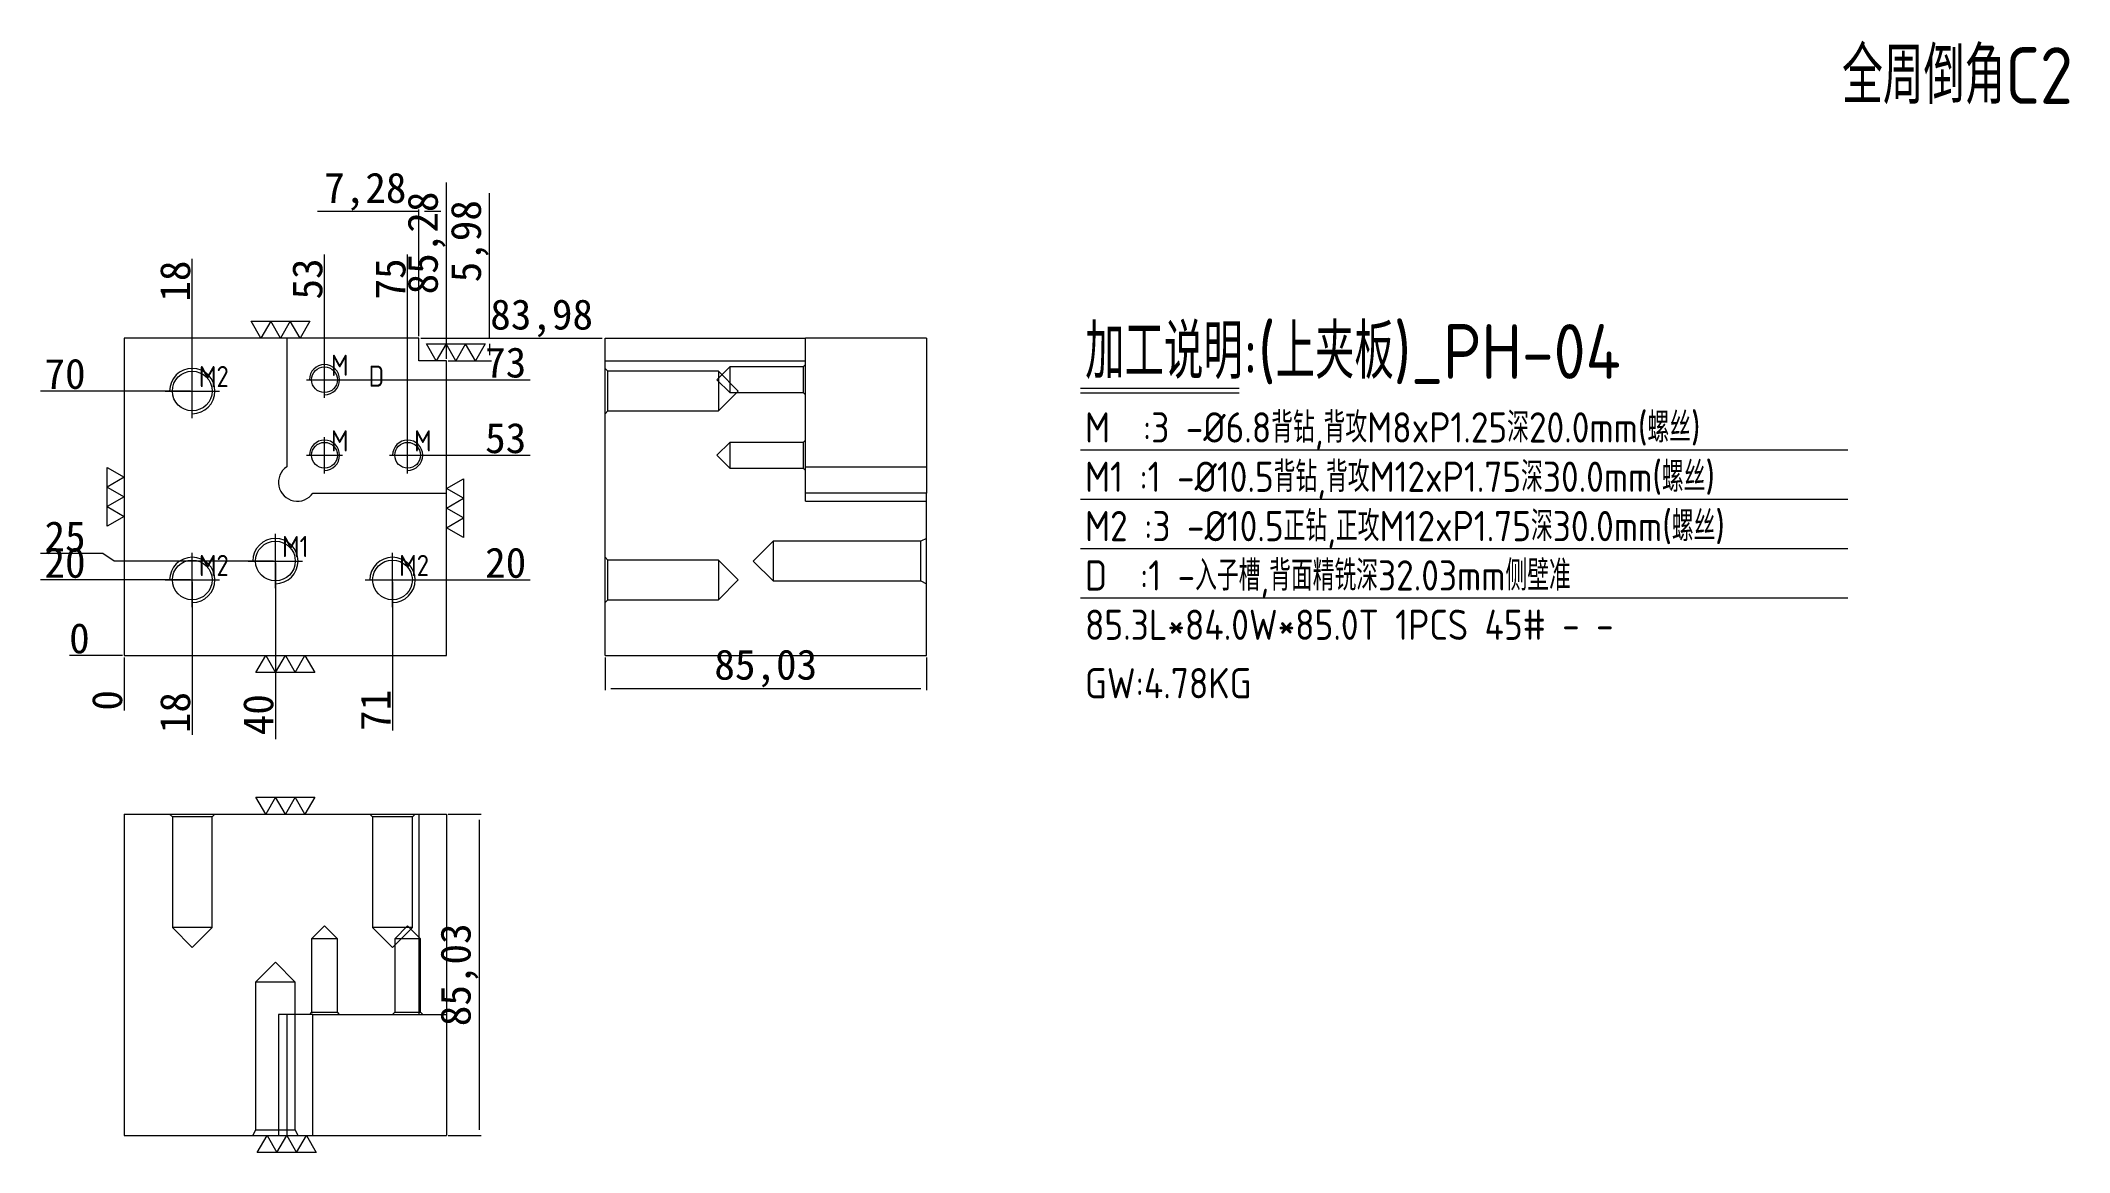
# Model space of a CAD drawing. Header units: millimetres. Extents: x 11783 to 12320, y 65663 to 65957.
import ezdxf

# ---------------------------------------------------------------- set-up
doc = ezdxf.new("R2010")
doc.units = ezdxf.units.MM
doc.linetypes.add('CENTER', pattern=[0])
doc.linetypes.add('DASHED', pattern=[0])
doc.layers.add('dim', color=4, linetype='Continuous')
doc.layers.add('dim_temp', color=161, linetype='Continuous', lineweight=9)
doc.layers.add('PH', color=7, linetype='Continuous', true_color=0xffffff)
doc.layers.add('U1', color=7, linetype='Continuous', true_color=0xffffff)
doc.styles.add('_PUG_ERP', font='txt')
doc.styles.add('gbenor', font='gbenor.shx', dxfattribs={"bigfont": 'gbcbig'})
doc.dimstyles.new('_PUG_ERP', dxfattribs={"dimtxt": 8, "dimasz": 1.5, "dimexe": 0.5, "dimexo": 0.5, "dimgap": 0.5, "dimtad": 1, "dimtxsty": '_PUG_ERP', "dimblk": 'CLOSEDBLANK', "dimcen": 0, "dimclrd": 4, "dimclre": 4, "dimclrt": 3, "dimazin": 3, "dimtfac": 1, "dimtmove": 0, "dimatfit": 3, "dimldrblk": 'CLOSEDBLANK', "dimlwd": 9, "dimlwe": 9})

# ---------------------------------------------------------------- blocks, each defined once
blk = doc.blocks.new('*D1266')
at = {"layer": 'Defpoints', "color": 0}
for p in [(11876.2, 65814.59), (11899.18, 65814.59), (11805.2, 65794.59)]:
    blk.add_point(p, dxfattribs=at)
at = {"layer": 'dim_temp', "color": 4, "lineweight": 9}
blk.add_line((11876.7, 65814.59), (11912.64, 65814.59), dxfattribs=at)
at = {"layer": 'dim_temp', "color": 3, "lineweight": 18, "insert": (11906.16, 65819.09), "char_height": 8, "attachment_point": 5, "style": '_PUG_ERP'}
blk.add_mtext('20', dxfattribs=at)
blk = doc.blocks.new('_ClosedBlank')
blk = doc.blocks.new('*D1267')
at = {"layer": 'Defpoints', "color": 0}
for p in [(11880.2, 65847.59), (11899.18, 65847.59), (11805.2, 65794.59)]:
    blk.add_point(p, dxfattribs=at)
at = {"layer": 'dim_temp', "color": 4, "lineweight": 9}
blk.add_line((11880.7, 65847.59), (11912.64, 65847.59), dxfattribs=at)
at = {"layer": 'dim_temp', "color": 3, "lineweight": 18, "insert": (11906.16, 65852.09), "char_height": 8, "attachment_point": 5, "style": '_PUG_ERP'}
blk.add_mtext('53', dxfattribs=at)
blk = doc.blocks.new('*D1268')
at = {"layer": 'Defpoints', "color": 0}
for p in [(11858.2, 65867.59), (11899.18, 65867.59), (11805.2, 65794.59)]:
    blk.add_point(p, dxfattribs=at)
at = {"layer": 'dim_temp', "color": 4, "lineweight": 9}
blk.add_line((11858.7, 65867.59), (11912.64, 65867.59), dxfattribs=at)
at = {"layer": 'dim_temp', "color": 3, "lineweight": 18, "insert": (11906.16, 65872.09), "char_height": 8, "attachment_point": 5, "style": '_PUG_ERP'}
blk.add_mtext('73', dxfattribs=at)
blk = doc.blocks.new('*D1269')
at = {"layer": 'Defpoints', "color": 0}
for p in [(11890.48, 65878.57), (11899.18, 65878.57), (11805.2, 65794.59)]:
    blk.add_point(p, dxfattribs=at)
at = {"layer": 'dim_temp', "color": 4, "lineweight": 9}
for p, q in [((11890.98, 65878.57), (11893.48, 65878.57)), ((11893.48, 65878.57), (11896.18, 65878.57)), ((11896.18, 65878.57), (11931.68, 65878.57))]:
    blk.add_line(p, q, dxfattribs=at)
at = {"layer": 'dim_temp', "color": 3, "lineweight": 18, "insert": (11915.68, 65883.83), "char_height": 8, "attachment_point": 5, "style": '_PUG_ERP'}
blk.add_mtext('83,98', dxfattribs=at)
blk = doc.blocks.new('*D1270')
at = {"layer": 'Defpoints', "color": 0}
for p in [(11796.5, 65794.59), (11805.2, 65794.59), (11805.2, 65794.59)]:
    blk.add_point(p, dxfattribs=at)
at = {"layer": 'dim_temp', "color": 4, "lineweight": 9}
blk.add_line((11804.7, 65794.59), (11790.67, 65794.59), dxfattribs=at)
at = {"layer": 'dim_temp', "color": 3, "lineweight": 18, "insert": (11793.34, 65799.09), "char_height": 8, "attachment_point": 5, "style": '_PUG_ERP'}
blk.add_mtext('0', dxfattribs=at)
blk = doc.blocks.new('*D1271')
at = {"layer": 'Defpoints', "color": 0}
for p in [(11796.5, 65814.59), (11823.2, 65814.59), (11805.2, 65794.59)]:
    blk.add_point(p, dxfattribs=at)
at = {"layer": 'dim_temp', "color": 4, "lineweight": 9}
blk.add_line((11822.7, 65814.59), (11783.05, 65814.59), dxfattribs=at)
at = {"layer": 'dim_temp', "color": 3, "lineweight": 18, "insert": (11789.53, 65819.09), "char_height": 8, "attachment_point": 5, "style": '_PUG_ERP'}
blk.add_mtext('20', dxfattribs=at)
blk = doc.blocks.new('*D1272')
at = {"layer": 'Defpoints', "color": 0}
for p in [(11796.5, 65821.55), (11845.2, 65819.59), (11805.2, 65794.59)]:
    blk.add_point(p, dxfattribs=at)
at = {"layer": 'dim_temp', "color": 4, "lineweight": 9}
for p, q in [((11799.5, 65821.55), (11783.05, 65821.55)), ((11802.5, 65819.59), (11799.5, 65821.55)), ((11844.7, 65819.59), (11802.5, 65819.59))]:
    blk.add_line(p, q, dxfattribs=at)
at = {"layer": 'dim_temp', "color": 3, "lineweight": 18, "insert": (11789.53, 65826.05), "char_height": 8, "attachment_point": 5, "style": '_PUG_ERP'}
blk.add_mtext('25', dxfattribs=at)
blk = doc.blocks.new('*D1273')
at = {"layer": 'Defpoints', "color": 0}
for p in [(11796.5, 65864.59), (11823.2, 65864.59), (11805.2, 65794.59)]:
    blk.add_point(p, dxfattribs=at)
at = {"layer": 'dim_temp', "color": 4, "lineweight": 9}
blk.add_line((11822.7, 65864.59), (11783.05, 65864.59), dxfattribs=at)
at = {"layer": 'dim_temp', "color": 3, "lineweight": 18, "insert": (11789.53, 65869.09), "char_height": 8, "attachment_point": 5, "style": '_PUG_ERP'}
blk.add_mtext('70', dxfattribs=at)
blk = doc.blocks.new('*D1274')
at = {"layer": 'Defpoints', "color": 0}
for p in [(11876.2, 65814.59), (11805.2, 65794.59), (11876.2, 65785.89)]:
    blk.add_point(p, dxfattribs=at)
at = {"layer": 'dim_temp', "color": 4, "lineweight": 9}
blk.add_line((11876.2, 65814.09), (11876.2, 65774.72), dxfattribs=at)
at = {"layer": 'dim_temp', "color": 3, "lineweight": 18, "insert": (11871.7, 65780.05), "char_height": 8, "attachment_point": 5, "rotation": 90, "style": '_PUG_ERP'}
blk.add_mtext('71', dxfattribs=at)
blk = doc.blocks.new('*D1275')
at = {"layer": 'Defpoints', "color": 0}
for p in [(11845.2, 65819.59), (11805.2, 65794.59), (11845.2, 65785.89)]:
    blk.add_point(p, dxfattribs=at)
at = {"layer": 'dim_temp', "color": 4, "lineweight": 9}
blk.add_line((11845.2, 65819.09), (11845.2, 65772.43), dxfattribs=at)
at = {"layer": 'dim_temp', "color": 3, "lineweight": 18, "insert": (11840.7, 65778.91), "char_height": 8, "attachment_point": 5, "rotation": 90, "style": '_PUG_ERP'}
blk.add_mtext('40', dxfattribs=at)
blk = doc.blocks.new('*D1276')
at = {"layer": 'Defpoints', "color": 0}
for p in [(11823.2, 65814.59), (11805.2, 65794.59), (11823.2, 65785.89)]:
    blk.add_point(p, dxfattribs=at)
at = {"layer": 'dim_temp', "color": 4, "lineweight": 9}
blk.add_line((11823.2, 65814.09), (11823.2, 65773.58), dxfattribs=at)
at = {"layer": 'dim_temp', "color": 3, "lineweight": 18, "insert": (11818.7, 65779.48), "char_height": 8, "attachment_point": 5, "rotation": 90, "style": '_PUG_ERP'}
blk.add_mtext('18', dxfattribs=at)
blk = doc.blocks.new('*D1277')
at = {"layer": 'Defpoints', "color": 0}
for p in [(11805.2, 65794.59), (11805.2, 65794.59), (11805.2, 65785.89)]:
    blk.add_point(p, dxfattribs=at)
at = {"layer": 'dim_temp', "color": 4, "lineweight": 9}
blk.add_line((11805.2, 65794.09), (11805.2, 65780.05), dxfattribs=at)
at = {"layer": 'dim_temp', "color": 3, "lineweight": 18, "insert": (11800.7, 65782.72), "char_height": 8, "attachment_point": 5, "rotation": 90, "style": '_PUG_ERP'}
blk.add_mtext('0', dxfattribs=at)
blk = doc.blocks.new('*D1278')
at = {"layer": 'Defpoints', "color": 0}
for p in [(11890.48, 65887.27), (11890.48, 65878.57), (11805.2, 65794.59)]:
    blk.add_point(p, dxfattribs=at)
at = {"layer": 'dim_temp', "color": 4, "lineweight": 9}
for p, q in [((11890.48, 65884.27), (11890.48, 65919.77)), ((11890.48, 65881.57), (11890.48, 65884.27)), ((11890.48, 65879.07), (11890.48, 65881.57))]:
    blk.add_line(p, q, dxfattribs=at)
at = {"layer": 'dim_temp', "color": 3, "lineweight": 18, "insert": (11885.22, 65903.77), "char_height": 8, "attachment_point": 5, "rotation": 90, "style": '_PUG_ERP'}
blk.add_mtext('85,28', dxfattribs=at)
blk = doc.blocks.new('*D1279')
at = {"layer": 'Defpoints', "color": 0}
for p in [(11880.2, 65887.27), (11880.2, 65847.59), (11805.2, 65794.59)]:
    blk.add_point(p, dxfattribs=at)
at = {"layer": 'dim_temp', "color": 4, "lineweight": 9}
blk.add_line((11880.2, 65848.09), (11880.2, 65900.72), dxfattribs=at)
at = {"layer": 'dim_temp', "color": 3, "lineweight": 18, "insert": (11875.7, 65894.24), "char_height": 8, "attachment_point": 5, "rotation": 90, "style": '_PUG_ERP'}
blk.add_mtext('75', dxfattribs=at)
blk = doc.blocks.new('*D1280')
at = {"layer": 'Defpoints', "color": 0}
for p in [(11858.2, 65887.27), (11858.2, 65867.59), (11805.2, 65794.59)]:
    blk.add_point(p, dxfattribs=at)
at = {"layer": 'dim_temp', "color": 4, "lineweight": 9}
blk.add_line((11858.2, 65868.09), (11858.2, 65900.72), dxfattribs=at)
at = {"layer": 'dim_temp', "color": 3, "lineweight": 18, "insert": (11853.7, 65894.24), "char_height": 8, "attachment_point": 5, "rotation": 90, "style": '_PUG_ERP'}
blk.add_mtext('53', dxfattribs=at)
blk = doc.blocks.new('*D1281')
at = {"layer": 'Defpoints', "color": 0}
for p in [(11823.2, 65887.27), (11823.2, 65864.59), (11805.2, 65794.59)]:
    blk.add_point(p, dxfattribs=at)
at = {"layer": 'dim_temp', "color": 4, "lineweight": 9}
blk.add_line((11823.2, 65865.09), (11823.2, 65899.58), dxfattribs=at)
at = {"layer": 'dim_temp', "color": 3, "lineweight": 18, "insert": (11818.7, 65893.67), "char_height": 8, "attachment_point": 5, "rotation": 90, "style": '_PUG_ERP'}
blk.add_mtext('18', dxfattribs=at)
blk = doc.blocks.new('*D1282')
at = {"layer": 'Defpoints', "color": 0}
for p in [(11890.48, 65752.59), (11890.48, 65667.56), (11899.18, 65667.56)]:
    blk.add_point(p, dxfattribs=at)
at = {"layer": 'dim_temp', "color": 4, "lineweight": 9}
for p, q in [((11890.98, 65752.59), (11899.68, 65752.59)), ((11899.18, 65751.09), (11899.18, 65669.06)), ((11890.98, 65667.56), (11899.68, 65667.56))]:
    blk.add_line(p, q, dxfattribs=at)
at = {"layer": 'dim_temp', "color": 3, "lineweight": 18, "insert": (11893.92, 65710.07), "char_height": 8, "attachment_point": 5, "rotation": 90, "style": '_PUG_ERP'}
blk.add_mtext('85,03', dxfattribs=at)
blk = doc.blocks.new('*D1283')
at = {"layer": 'Defpoints', "color": 0}
for p in [(11932.48, 65794.59), (12017.51, 65794.59), (12017.51, 65785.89)]:
    blk.add_point(p, dxfattribs=at)
at = {"layer": 'dim_temp', "color": 4, "lineweight": 9}
for p, q in [((11932.48, 65794.09), (11932.48, 65785.39)), ((12017.51, 65794.09), (12017.51, 65785.39)), ((11933.98, 65785.89), (12016.01, 65785.89))]:
    blk.add_line(p, q, dxfattribs=at)
at = {"layer": 'dim_temp', "color": 3, "lineweight": 18, "insert": (11975, 65791.15), "char_height": 8, "attachment_point": 5, "style": '_PUG_ERP'}
blk.add_mtext('85,03', dxfattribs=at)
blk = doc.blocks.new('*D1284')
at = {"layer": 'Defpoints', "color": 0}
for p in [(11883.2, 65878.57), (11890.48, 65872.59), (11901.91, 65872.59)]:
    blk.add_point(p, dxfattribs=at)
at = {"layer": 'dim_temp', "color": 4, "lineweight": 9}
for p, q in [((11901.91, 65878.57), (11901.91, 65916.93)), ((11883.7, 65878.57), (11902.41, 65878.57)), ((11890.98, 65872.59), (11902.41, 65872.59)), ((11901.91, 65877.07), (11901.91, 65874.09))]:
    blk.add_line(p, q, dxfattribs=at)
at = {"layer": 'dim_temp', "color": 3, "lineweight": 18, "insert": (11896.65, 65904.24), "char_height": 8, "attachment_point": 5, "rotation": 90, "style": '_PUG_ERP'}
blk.add_mtext('5,98', dxfattribs=at)
blk = doc.blocks.new('*D1285')
at = {"layer": 'Defpoints', "color": 0}
for p in [(11883.2, 65912.1), (11883.2, 65878.57), (11890.48, 65872.59)]:
    blk.add_point(p, dxfattribs=at)
at = {"layer": 'dim_temp', "color": 4, "lineweight": 9}
for p, q in [((11883.2, 65912.1), (11856.32, 65912.1)), ((11883.2, 65879.07), (11883.2, 65912.6)), ((11888.98, 65912.1), (11884.7, 65912.1)), ((11890.48, 65873.09), (11890.48, 65912.6))]:
    blk.add_line(p, q, dxfattribs=at)
at = {"layer": 'dim_temp', "color": 3, "lineweight": 18, "insert": (11869.01, 65917.36), "char_height": 8, "attachment_point": 5, "style": '_PUG_ERP'}
blk.add_mtext('7,28', dxfattribs=at)

msp = doc.modelspace()

# ---------------------------------------------------------------- linework, layer by layer
at = {"layer": 'dim', "color": 8, "linetype": 'Continuous', "lineweight": 18}
for p, q in [((12058.298, 65865.302), (12100.319, 65865.302)), ((12058.298, 65864.096), (12100.319, 65864.096)), ((12058.298, 65849.029), (12261.447, 65849.029)), ((12058.298, 65835.971), (12261.447, 65835.971)), ((12058.298, 65822.914), (12261.447, 65822.914)), ((12058.298, 65809.856), (12261.447, 65809.856))]:
    msp.add_line(p, q, dxfattribs=at)
at = {"layer": 'dim', "lineweight": 18}
for points in [[(11854.35, 65883.066), (11851.752, 65878.566), (11849.154, 65883.066), (11846.556, 65878.566), (11843.957, 65883.066), (11841.359, 65878.566), (11838.761, 65883.066), (11854.35, 65883.066)], [(11900.766, 65877.085), (11898.167, 65872.585), (11895.569, 65877.085), (11892.971, 65872.585), (11890.373, 65877.085), (11887.775, 65872.585), (11885.177, 65877.085), (11900.766, 65877.085)], [(11800.702, 65844.37), (11805.202, 65841.772), (11800.702, 65839.173), (11805.202, 65836.575), (11800.702, 65833.977), (11805.202, 65831.379), (11800.702, 65828.781), (11800.702, 65844.37)], [(11894.983, 65825.791), (11890.483, 65828.389), (11894.983, 65830.987), (11890.483, 65833.585), (11894.983, 65836.183), (11890.483, 65838.781), (11894.983, 65841.379), (11894.983, 65825.791)], [(11840.048, 65790.085), (11842.646, 65794.585), (11845.244, 65790.085), (11847.842, 65794.585), (11850.441, 65790.085), (11853.039, 65794.585), (11855.637, 65790.085), (11840.048, 65790.085)], [(11855.637, 65757.085), (11853.039, 65752.585), (11850.441, 65757.085), (11847.842, 65752.585), (11845.244, 65757.085), (11842.646, 65752.585), (11840.048, 65757.085), (11855.637, 65757.085)], [(11840.408, 65663.055), (11843.006, 65667.555), (11845.604, 65663.055), (11848.202, 65667.555), (11850.8, 65663.055), (11853.398, 65667.555), (11855.996, 65663.055), (11840.408, 65663.055)]]:
    msp.add_lwpolyline(points, close=True, dxfattribs=at)
at = {"layer": 'PH', "color": 135, "linetype": 'Continuous', "lineweight": 18}
for p, q in [((11883.202, 65878.566), (11805.202, 65878.566)), ((11805.202, 65878.566), (11805.202, 65794.585)), ((11883.202, 65872.585), (11883.202, 65878.566)), ((11932.483, 65872.585), (11932.483, 65878.566)), ((11932.483, 65878.566), (11985.483, 65878.566)), ((12017.513, 65878.566), (11985.483, 65878.566)), ((12017.513, 65878.566), (12017.513, 65844.537)), ((11890.483, 65872.585), (11883.202, 65872.585)), ((11890.483, 65794.585), (11890.483, 65872.585)), ((11932.483, 65872.585), (11985.483, 65872.585)), ((11932.483, 65794.585), (11932.483, 65872.585)), ((12017.513, 65837.585), (11985.483, 65837.585)), ((12017.513, 65794.585), (12017.513, 65837.585)), ((11805.202, 65794.585), (11890.483, 65794.585)), ((11932.483, 65794.585), (12017.513, 65794.585)), ((11805.202, 65752.585), (11890.483, 65752.585)), ((11805.202, 65752.585), (11805.202, 65667.555)), ((11890.483, 65752.585), (11890.483, 65667.555)), ((11805.202, 65667.555), (11890.483, 65667.555))]:
    msp.add_line(p, q, dxfattribs=at)
at = {"layer": 'PH', "color": 2, "linetype": 'DASHED', "lineweight": 13, "ltscale": 0.373814}
for p, q in [((11848.202, 65878.566), (11848.202, 65844.537)), ((11855.154, 65837.585), (11890.483, 65837.585)), ((11855.154, 65699.585), (11890.483, 65699.585))]:
    msp.add_line(p, q, dxfattribs=at)
at = {"layer": 'PH', "color": 2, "linetype": 'Continuous', "lineweight": 18}
for p, q in [((11985.483, 65872.585), (11985.483, 65878.566)), ((11985.483, 65837.585), (11985.483, 65872.585))]:
    msp.add_line(p, q, dxfattribs=at)
at = {"layer": 'PH', "color": 1, "linetype": 'CENTER', "lineweight": 18, "ltscale": 0.373814}
for p, q in [((11823.202, 65857.385), (11823.202, 65871.785)), ((11858.202, 65862.785), (11858.202, 65872.385)), ((11853.402, 65867.585), (11863.002, 65867.585)), ((11816.002, 65864.585), (11830.402, 65864.585)), ((11858.202, 65842.785), (11858.202, 65852.385)), ((11880.202, 65842.785), (11880.202, 65852.385)), ((11853.402, 65847.585), (11863.002, 65847.585)), ((11875.402, 65847.585), (11885.002, 65847.585)), ((11845.202, 65812.385), (11845.202, 65826.785)), ((11823.202, 65807.385), (11823.202, 65821.785)), ((11838.002, 65819.585), (11852.402, 65819.585)), ((11876.202, 65807.385), (11876.202, 65821.785)), ((11816.002, 65814.585), (11830.402, 65814.585)), ((11869.002, 65814.585), (11883.402, 65814.585))]:
    msp.add_line(p, q, dxfattribs=at)
at = {"layer": 'PH', "color": 5, "linetype": 'DASHED', "lineweight": 13, "ltscale": 0.373814}
for p, q in [((11933.23, 65869.838), (11932.483, 65870.585)), ((11962.483, 65869.838), (11933.23, 65869.838)), ((11933.23, 65864.585), (11933.23, 65869.838)), ((11965.483, 65870.988), (11962.08, 65867.585)), ((11962.08, 65867.585), (11965.483, 65864.182)), ((11967.736, 65864.585), (11962.483, 65869.838)), ((11962.483, 65869.838), (11962.483, 65864.585)), ((11984.886, 65870.988), (11965.483, 65870.988)), ((11965.483, 65870.988), (11965.483, 65864.182)), ((11985.483, 65871.585), (11984.886, 65870.988)), ((11984.886, 65870.988), (11984.886, 65864.182)), ((11933.23, 65859.332), (11933.23, 65864.585)), ((11962.483, 65859.332), (11967.736, 65864.585)), ((11962.483, 65864.585), (11962.483, 65859.332)), ((11965.483, 65864.182), (11984.886, 65864.182)), ((11984.886, 65864.182), (11985.483, 65863.585)), ((11932.483, 65858.585), (11933.23, 65859.332)), ((11933.23, 65859.332), (11962.483, 65859.332)), ((11965.483, 65850.988), (11962.08, 65847.585)), ((11984.886, 65850.988), (11965.483, 65850.988)), ((11965.483, 65850.988), (11965.483, 65844.182)), ((11985.483, 65851.585), (11984.886, 65850.988)), ((11984.886, 65850.988), (11984.886, 65844.182)), ((11962.08, 65847.585), (11965.483, 65844.182)), ((11965.483, 65844.182), (11984.886, 65844.182)), ((11984.886, 65844.182), (11985.483, 65843.585)), ((11976.933, 65824.838), (11971.68, 65819.585)), ((12016.019, 65824.838), (11976.933, 65824.838)), ((11976.933, 65824.838), (11976.933, 65819.585)), ((12017.513, 65825.585), (12016.019, 65824.838)), ((12016.019, 65814.332), (12016.019, 65824.838)), ((11933.23, 65819.838), (11932.483, 65820.585)), ((11962.483, 65819.838), (11933.23, 65819.838)), ((11933.23, 65814.585), (11933.23, 65819.838)), ((11967.736, 65814.585), (11962.483, 65819.838)), ((11962.483, 65819.838), (11962.483, 65814.585)), ((11971.68, 65819.585), (11976.933, 65814.332)), ((11976.933, 65819.585), (11976.933, 65814.332)), ((11933.23, 65809.332), (11933.23, 65814.585)), ((11962.483, 65809.332), (11967.736, 65814.585)), ((11962.483, 65814.585), (11962.483, 65809.332)), ((11976.933, 65814.332), (12016.019, 65814.332)), ((12016.019, 65814.332), (12017.513, 65813.585)), ((11932.483, 65808.585), (11933.23, 65809.332)), ((11933.23, 65809.332), (11962.483, 65809.332)), ((11817.202, 65752.585), (11817.949, 65751.838)), ((11817.949, 65751.838), (11817.949, 65722.585)), ((11828.455, 65751.838), (11817.949, 65751.838)), ((11828.455, 65751.838), (11829.202, 65752.585)), ((11828.455, 65722.585), (11828.455, 65751.838)), ((11870.202, 65752.585), (11870.949, 65751.838)), ((11870.949, 65751.838), (11870.949, 65722.585)), ((11881.455, 65751.838), (11870.949, 65751.838)), ((11881.455, 65751.838), (11882.202, 65752.585)), ((11881.455, 65722.585), (11881.455, 65751.838)), ((11817.949, 65722.585), (11823.202, 65717.332)), ((11828.455, 65722.585), (11817.949, 65722.585)), ((11823.202, 65717.332), (11828.455, 65722.585)), ((11858.202, 65722.988), (11854.799, 65719.585)), ((11861.605, 65719.585), (11858.202, 65722.988)), ((11870.949, 65722.585), (11876.202, 65717.332)), ((11881.455, 65722.585), (11870.949, 65722.585)), ((11876.202, 65717.332), (11881.455, 65722.585)), ((11880.202, 65722.988), (11876.799, 65719.585)), ((11883.605, 65719.585), (11880.202, 65722.988)), ((11854.799, 65719.585), (11854.799, 65700.182)), ((11861.605, 65719.585), (11854.799, 65719.585)), ((11861.605, 65700.182), (11861.605, 65719.585)), ((11876.799, 65719.585), (11876.799, 65700.182)), ((11883.605, 65719.585), (11876.799, 65719.585)), ((11883.605, 65700.182), (11883.605, 65719.585)), ((11845.202, 65713.388), (11839.949, 65708.135)), ((11850.455, 65708.135), (11845.202, 65713.388)), ((11839.949, 65708.135), (11839.949, 65669.049)), ((11850.455, 65708.135), (11839.949, 65708.135)), ((11850.455, 65669.049), (11850.455, 65708.135)), ((11854.799, 65700.182), (11854.202, 65699.585)), ((11854.799, 65700.182), (11861.605, 65700.182)), ((11862.202, 65699.585), (11861.605, 65700.182)), ((11876.799, 65700.182), (11876.202, 65699.585)), ((11876.799, 65700.182), (11883.605, 65700.182)), ((11884.202, 65699.585), (11883.605, 65700.182)), ((11839.949, 65669.049), (11839.202, 65667.555)), ((11839.949, 65669.049), (11850.455, 65669.049)), ((11851.202, 65667.555), (11850.455, 65669.049))]:
    msp.add_line(p, q, dxfattribs=at)
at = {"layer": 'PH', "color": 31, "linetype": 'Continuous', "lineweight": 18}
for p, q in [((11985.483, 65844.537), (12017.513, 65844.537)), ((12017.513, 65844.537), (12017.513, 65837.585))]:
    msp.add_line(p, q, dxfattribs=at)
at = {"layer": 'PH', "color": 31, "linetype": 'DASHED', "lineweight": 13, "ltscale": 0.373814}
for p, q in [((11985.483, 65835.413), (11985.483, 65837.585)), ((11985.483, 65835.413), (12017.513, 65835.413)), ((11846.031, 65699.585), (11846.031, 65667.555)), ((11855.154, 65699.585), (11846.031, 65699.585)), ((11848.202, 65699.585), (11848.202, 65667.555)), ((11855.154, 65667.555), (11855.154, 65699.585))]:
    msp.add_line(p, q, dxfattribs=at)
at = {"layer": 'PH', "color": 135, "linetype": 'DASHED', "lineweight": 13, "ltscale": 0.373814}
msp.add_line((11883.202, 65752.585), (11883.202, 65699.585), dxfattribs=at)
at = {"layer": 'PH', "color": 42, "linetype": 'Continuous', "lineweight": 18}
for centre in [(11823.202, 65864.585), (11823.202, 65814.585), (11876.202, 65814.585)]:
    msp.add_circle(centre, 5.253, dxfattribs=at)
at = {"layer": 'PH', "color": 30, "linetype": 'DASHED', "lineweight": 13, "ltscale": 0.373814}
for centre, radius in [((11858.202, 65867.585), 3.403), ((11858.202, 65847.585), 3.403), ((11880.202, 65847.585), 3.403), ((11845.202, 65819.585), 5.253)]:
    msp.add_circle(centre, radius, dxfattribs=at)
at = {"layer": 'PH', "color": 42, "linetype": 'Continuous', "lineweight": 18}
for centre in [(11823.202, 65864.585), (11823.202, 65814.585), (11876.202, 65814.585)]:
    msp.add_arc(centre, 6, 270, 180, dxfattribs=at)
at = {"layer": 'PH', "color": 30, "linetype": 'DASHED', "lineweight": 18, "ltscale": 0.373814}
for centre, radius in [((11858.202, 65867.585), 4), ((11858.202, 65847.585), 4), ((11880.202, 65847.585), 4), ((11845.202, 65819.585), 6)]:
    msp.add_arc(centre, radius, 270, 180, dxfattribs=at)
at = {"layer": 'PH', "color": 2, "linetype": 'DASHED', "lineweight": 13, "ltscale": 0.373814}
msp.add_arc((11851.031, 65840.413), 5, 124.4499, 325.5501, dxfattribs=at)

# ---------------------------------------------------------------- texts
at = {"layer": 'dim', "color": 4, "lineweight": 18, "style": 'gbenor'}
for s, height, p in [('加工说明:(上夹板)_PH-04', 14.5, (12059.538, 65867.802)), ('M', 5.6, (11859.917, 65868.598)), ('M2', 5.6, (11824.957, 65865.618)), ('D', 5.6, (11869.892, 65865.73)), ('M  :3 -%%c6.8背钻,背攻M8xP1.25深20.0mm(螺丝)', 8, (12059.498, 65850.949)), ('M', 5.6, (11859.917, 65848.598)), ('M', 5.6, (11881.917, 65848.598)), ('M1 :1 -%%c10.5背钻,背攻M12xP1.75深30.0mm(螺丝)', 8, (12059.498, 65837.891)), ('M2 :3 -%%c10.5正钻,正攻M12xP1.75深30.0mm(螺丝)', 8, (12059.498, 65824.833)), ('M1', 5.6, (11846.957, 65820.618)), ('M2', 5.6, (11824.957, 65815.618)), ('M2', 5.6, (11877.957, 65815.618)), ('D  :1 -入子槽,背面精铣深32.03mm侧壁准', 8, (12059.498, 65811.776)), ('85.3L*84.0W*85.0T 1PCS 45# - - ', 8, (12059.498, 65798.718)), ('GW:4.78KG ', 8, (12059.498, 65783.249))]:
    msp.add_text(s, height=height, dxfattribs=at).set_placement(p)
at = {"layer": 'U1', "color": 3, "lineweight": 18, "style": 'gbenor'}
msp.add_text('全周倒角C2', height=15, dxfattribs=at).set_placement((12259.888, 65940.584))

# ---------------------------------------------------------------- dimensions: what is measured, and where the dimension line sits
at = {"layer": 'dim_temp', "lineweight": 18}
for base, p1, p2, picture, middle in [((11883.202, 65912.101), (11890.483, 65872.585), (11883.202, 65878.566), '*D1285', (11869.012, 65917.363)), ((12017.513, 65785.885), (11932.483, 65794.585), (12017.513, 65794.585), '*D1283', (11974.998, 65791.147))]:
    dim = msp.add_linear_dim(base=base, p1=p1, p2=p2, dimstyle='_PUG_ERP', dxfattribs=at)
    dim.commit()
    dim.dimension.update_dxf_attribs({"geometry": picture, "text_midpoint": middle})
for feature_location, offset, dtype, origin, picture, middle in [((11890.483, 65878.566), (0, 8.7), 1, (11805.202, 65794.585), '*D1278', (11885.221, 65903.766)), ((11880.202, 65847.585), (0, 39.681), 1, (11805.202, 65794.585), '*D1279', (11875.702, 65894.242)), ((11858.202, 65867.585), (0, 19.681), 1, (11805.202, 65794.585), '*D1280', (11853.702, 65894.242)), ((11823.202, 65864.585), (0, 22.681), 1, (11805.202, 65794.585), '*D1281', (11818.702, 65893.67)), ((11890.483, 65878.566), (8.7, 0), 0, (11805.202, 65794.585), '*D1269', (11915.683, 65883.828)), ((11858.202, 65867.585), (40.981, 0), 0, (11805.202, 65794.585), '*D1268', (11906.159, 65872.085)), ((11823.202, 65864.585), (-26.7, 0), 0, (11805.202, 65794.585), '*D1273', (11789.526, 65869.085)), ((11880.202, 65847.585), (18.981, 0), 0, (11805.202, 65794.585), '*D1267', (11906.159, 65852.085)), ((11845.202, 65819.585), (-48.7, 1.96), 0, (11805.202, 65794.585), '*D1272', (11789.526, 65826.045)), ((11823.202, 65814.585), (-26.7, 0), 0, (11805.202, 65794.585), '*D1271', (11789.526, 65819.085)), ((11876.202, 65814.585), (22.981, 0), 0, (11805.202, 65794.585), '*D1266', (11906.159, 65819.085)), ((11845.202, 65819.585), (0, -33.7), 1, (11805.202, 65794.585), '*D1275', (11840.702, 65778.909)), ((11876.202, 65814.585), (0, -28.7), 1, (11805.202, 65794.585), '*D1274', (11871.702, 65780.052)), ((11823.202, 65814.585), (0, -28.7), 1, (11805.202, 65794.585), '*D1276', (11818.702, 65779.48)), ((11805.202116632, 65794.585010589), (-8.7, 0), 0, (11805.202116632, 65794.585010589), '*D1270', (11793.335449965, 65799.085010589)), ((11805.202116632, 65794.585010589), (0, -8.7), 1, (11805.202116632, 65794.585010589), '*D1277', (11800.702116632, 65782.718343923))]:
    dim = msp.add_ordinate_dim(feature_location=feature_location, offset=offset, dtype=dtype, origin=origin, dimstyle='_PUG_ERP', dxfattribs=at)
    dim.commit()
    dim.dimension.update_dxf_attribs({"geometry": picture, "text_midpoint": middle})
dim = msp.add_linear_dim(base=(11901.909, 65872.585), p1=(11883.202, 65878.566), p2=(11890.483, 65872.585), angle=90, dimstyle='_PUG_ERP', dxfattribs=at)
dim.commit()
dim.dimension.update_dxf_attribs({"geometry": '*D1284', "text_midpoint": (11901.909, 65904.241), "dimtype": 160})
dim = msp.add_linear_dim(base=(11899.183, 65667.555), p1=(11890.483, 65752.585), p2=(11890.483, 65667.555), angle=90, dimstyle='_PUG_ERP', dxfattribs=at)
dim.commit()
dim.dimension.update_dxf_attribs({"geometry": '*D1282', "text_midpoint": (11893.921, 65710.07)})

doc.saveas('drawing.dxf')
